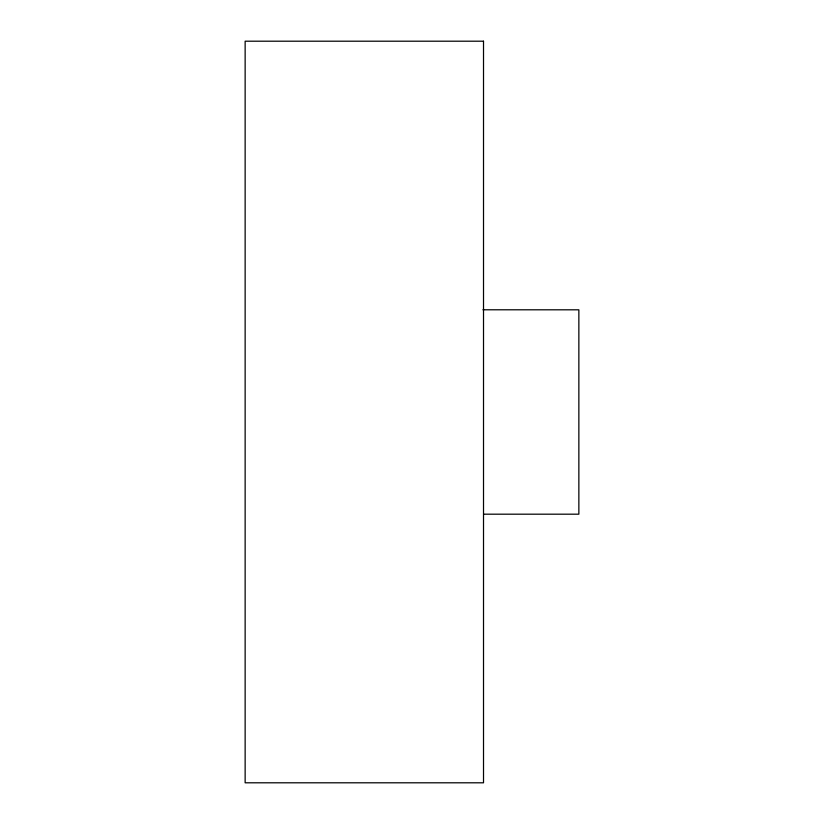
<?xml version="1.0" encoding="UTF-8"?>
<svg xmlns="http://www.w3.org/2000/svg" width="824" height="824" viewBox="0 0 824 824"><rect width="100%" height="100%" fill="white"/><g stroke="black" fill="none" stroke-linecap="round" stroke-linejoin="round"><path stroke-width="1.24" d="M482.926 309.783L578.86 309.814L578.86 514.186L483.739 514.186M483.513 41.2L245.14 41.2L245.14 782.8L483.513 782.8L483.513 41.2"/></g></svg>
